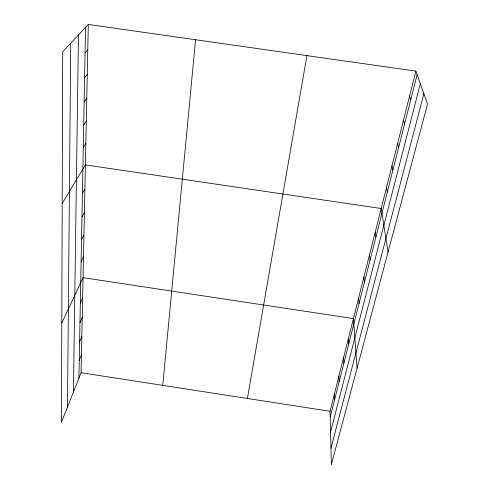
<?xml version="1.0" encoding="UTF-8"?>
<svg xmlns="http://www.w3.org/2000/svg" width="489" height="489" viewBox="0 0 489 489"><rect width="100%" height="100%" fill="white"/><g stroke="black" fill="none" stroke-linecap="round" stroke-linejoin="round"><path stroke-width="0.73" d="M67.5 407.013L70.728 43.16M73.423 392.044L78.478 34.908M78.912 378.186L85.544 27.39M88.307 24.45L62.702 51.706L61.461 422.258L81.076 372.722L88.307 24.45L415.864 71.131L427.539 104.096L331.377 464.55L330.032 411.261L415.864 71.131M162.751 385.363L195.569 39.737M247.397 398.468L306.939 55.605M330.185 417.141L417.123 74.676M330.558 432.038L420.344 83.772M330.967 448.138L423.877 93.747M79.249 360.307L81.449 354.916M79.597 341.842L81.828 336.542M79.958 322.758L82.219 317.557M80.33 303.033L82.629 297.935M61.791 323.052L83.051 277.648L353.419 318.602L357.062 368.278M81.119 261.511L83.485 256.664M81.535 239.641L83.937 234.934M81.963 216.982L84.408 212.422M82.403 193.479L84.89 189.09M62.195 203.51L85.392 164.891L381.194 208.516L388.07 252.049M83.277 147.415L85.838 143.387M83.698 125.013L86.302 121.168M84.139 101.853L86.779 98.203M84.591 77.885L87.268 74.462M85.062 53.081L87.782 49.89M81.076 372.722L330.032 411.261M409.58 96.033L410.736 99.823M403.511 120.086L404.574 124.096M397.649 143.32L398.627 147.531M391.982 165.777L392.881 170.178M386.499 187.495L387.319 192.073M375.228 232.159L375.9 237.061M369.482 254.94L370.075 260.001M363.938 276.915L364.458 282.116M358.584 298.125L359.042 303.455M348.425 338.388L348.767 343.938M343.596 357.514L343.889 363.156M338.926 376.017L339.17 381.75M334.409 393.926L334.604 399.733"/></g></svg>
